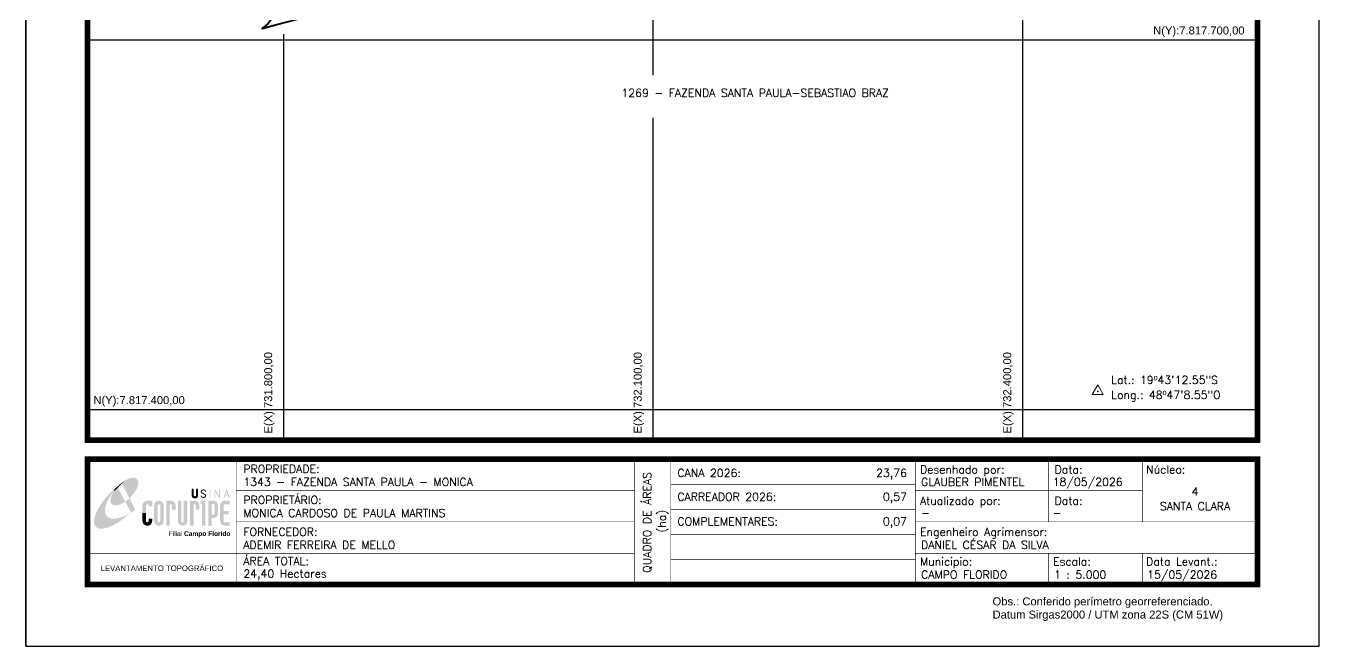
# Model space of a CAD drawing. Header units: millimetres. Extents: x 731591 to 732641, y 7817208 to 7818693.
# Drawn here: x 731591 to 732641, y 7817208 to 7817711 of the extents above; entities that cross this region are included whole.
import ezdxf
from ezdxf.enums import TextEntityAlignment as Align

# ---------------------------------------------------------------- set-up
doc = ezdxf.new("R2010")
doc.units = ezdxf.units.MM
doc.linetypes.add('CONTINUO', pattern=[0])
doc.linetypes.add('LIN0', pattern=[0])
doc.layers.add('0114001343', color=1, linetype='Continuous', lineweight=40)
doc.layers.add('TEXTO', color=7, linetype='Continuous', lineweight=9)
doc.layers.add('MALHA', color=8, linetype='Continuous')
doc.layers.add('MARGEM', color=5, linetype='Continuous')
doc.styles.add('ARIAL', font='arial.ttf')
doc.styles.add('marcelo', font='arial.ttf')
doc.styles.add('SIMPLEX', font='simplex', dxfattribs={"height": 0.2})
doc.styles.get("Standard").update_dxf_attribs({"font": 'arial.ttf'})

# ---------------------------------------------------------------- blocks, each defined once
blk = doc.blocks.new('A$C78F83FB3')
at = {"layer": 'MARGEM'}
h = blk.add_hatch(color=20, dxfattribs=at)
edge = h.paths.add_edge_path()
edge.add_ellipse((19.49, 23.77), major_axis=(-6.68, -6.67), ratio=0.469426, start_angle=292.73277, end_angle=601.25787)
edge.add_ellipse((22.83, 22.05), major_axis=(12.64, 11.29), ratio=0.457614, start_angle=79.90686, end_angle=107.91393)
edge = h.paths.add_edge_path()
edge.add_ellipse((18.28, 18.7), major_axis=(13.95, 13.59), ratio=0.386848, start_angle=63.96117, end_angle=264.59932)
edge.add_ellipse((22.83, 22.05), major_axis=(12.64, 11.29), ratio=0.457614, start_angle=107.91393, end_angle=245.11815, ccw=False)
edge.add_ellipse((19.49, 23.77), major_axis=(-6.68, -6.67), ratio=0.469426, start_angle=241.25787, end_angle=292.73277, ccw=False)
for color, points in [(20, [(15.46, 26.12), (14.17, 24.81), (14.06, 24.24), (14.39, 23.97), (14.67, 24.54), (19.47, 29.32), (18.48, 28.66), (17.31, 27.78)]), (7, [(58.42, 24.9), (57.9, 24.9), (57.9, 21.73, -0.414214), (57.15, 20.98), (56.84, 20.98, -0.414214), (56.09, 21.73), (56.09, 24.9), (55.57, 24.9), (55.57, 21.73, 0.414214), (56.84, 20.46), (57.15, 20.46, 0.414214), (58.42, 21.73)]), (7, [(61.7, 24.9), (61.23, 24.9, 0.396318), (60.04, 23.78), (60.04, 23.72, 0.151912), (60.39, 22.97), (60.46, 22.92), (62.18, 22), (62.85, 21.83, 0.12407), (62.51, 22.42), (60.75, 23.36, -0.13192), (60.56, 23.77, -0.385578), (61.23, 24.37), (61.7, 24.37, -0.414214), (62.37, 23.7), (62.89, 23.7, 0.414214)]), (7, [(62.37, 23.7), (62.89, 23.7, 0.414214), (61.7, 24.9), (61.23, 24.9, 0.396318), (60.04, 23.78), (60.04, 23.72, 0.151912), (60.39, 22.97), (60.46, 22.92), (62.18, 22), (62.18, 22, -0.131921), (62.37, 21.59, -0.385578), (61.7, 20.98), (61.23, 20.98, -0.414214), (60.56, 21.65), (60.04, 21.65, 0.414214), (61.23, 20.46), (61.7, 20.46, 0.402546), (62.89, 21.61, 0.165292), (62.51, 22.42), (60.75, 23.36, -0.13192), (60.56, 23.77, -0.385578), (61.23, 24.37), (61.7, 24.37, -0.414214)]), (7, [(30.97, 12.46), (29.13, 12.46), (29.13, 8.21, 1), (34.29, 8.21), (34.29, 9.41), (32.45, 9.41), (32.45, 8.21, -1), (30.97, 8.21)])]:
    blk.add_hatch(color=color, dxfattribs=at).paths.add_polyline_path(points)
h = blk.add_hatch(color=7, dxfattribs=at)
h.paths.add_polyline_path([(65.24, 24.9), (64.72, 24.9), (64.72, 20.46), (65.24, 20.46)])
h.paths.add_polyline_path([(67.38, 20.46), (67.9, 20.46), (67.9, 23.74), (69.74, 20.46), (70.23, 20.46), (70.23, 24.9), (69.71, 24.9), (69.71, 21.58), (67.85, 24.9), (67.38, 24.9)])
h.paths.add_polyline_path([(72.17, 20.46), (72.72, 20.46), (73.14, 21.73), (74.49, 21.73), (74.9, 20.46), (75.45, 20.46), (74, 24.9), (73.62, 24.9)])
h.paths.add_polyline_path([(73.81, 23.8), (74.32, 22.25), (73.31, 22.25)], flags=16)
h = blk.add_hatch(color=7, dxfattribs=at)
h.paths.add_polyline_path([(31.71, 18.93, 0.414214), (29.13, 16.35), (29.13, 12.46), (30.97, 12.46), (30.97, 16.35, -0.414214), (31.71, 17.09), (32.45, 17.09), (32.45, 16.02), (34.29, 16.02), (34.29, 18.93)])
h.paths.add_polyline_path([(44.15, 17.09, -0.414214), (44.89, 16.35), (44.89, 14.1), (46.72, 14.1), (46.72, 16.17, 0.433937), (44.15, 18.93), (41.77, 18.93), (41.77, 12.46), (43.61, 12.46), (43.61, 17.09)])
h.paths.add_polyline_path([(43.61, 12.46), (41.77, 12.46), (41.77, 5.62), (43.61, 5.62)])
h.paths.add_polyline_path([(47.92, 12.46), (49.75, 12.46), (49.75, 18.93), (47.92, 18.93)])
h.paths.add_polyline_path([(52.91, 18.93), (51.08, 18.93), (51.08, 12.46), (52.91, 12.46)])
h.paths.add_polyline_path([(51.08, 8.12, -1), (49.75, 8.12), (49.75, 12.46), (47.92, 12.46), (47.92, 8.12, 1), (52.91, 8.12), (52.91, 12.46), (51.08, 12.46)])
h.paths.add_polyline_path([(54.41, 12.46), (56.25, 12.46), (56.25, 17.09), (56.79, 17.09, -0.414214), (57.53, 16.35), (57.53, 14.1), (59.36, 14.1), (59.36, 16.17, 0.433937), (56.79, 18.93), (54.41, 18.93)])
h.paths.add_polyline_path([(56.25, 12.46), (54.41, 12.46), (54.41, 5.62), (56.25, 5.62)])
h.paths.add_polyline_path([(60.73, 12.46), (62.58, 12.46), (62.58, 18.93), (60.02, 18.93), (60.02, 17.08), (60.73, 17.08)])
h.paths.add_polyline_path([(62.58, 12.46), (60.73, 12.46), (60.73, 5.62), (62.58, 5.62)])
h.paths.add_polyline_path([(64.06, 12.46), (65.82, 12.46), (65.82, 17.17), (66.66, 17.17, -0.450417), (67.48, 16.25), (67.48, 12.46), (69.24, 12.46, 0.002307), (69.24, 12.48, 0.005282), (69.23, 12.54, -0.000938), (69.23, 12.53), (69.23, 16.17, 0.433937), (66.66, 18.93), (64.06, 18.93)])
h.paths.add_polyline_path([(64.06, 5.62), (65.82, 5.62), (65.82, 9.77), (66.66, 9.77, 0.426056), (69.24, 12.46), (67.48, 12.46), (67.48, 12.45, -0.450417), (66.66, 11.53), (65.82, 11.53), (65.82, 12.46), (64.06, 12.46)])
h.paths.add_polyline_path([(70.37, 12.46), (74.87, 12.46), (74.87, 13.44), (72.21, 13.44), (72.21, 16.35, -0.414214), (72.95, 17.09), (75.38, 17.09), (75.38, 18.93), (72.95, 18.93, 0.414214), (70.37, 16.35)])
h.paths.add_polyline_path([(72.21, 11.62), (74.87, 11.62), (74.87, 12.46), (70.37, 12.46), (70.37, 8.21, 0.414214), (72.95, 5.62), (75.38, 5.62), (75.38, 7.47), (72.95, 7.47, -0.414214), (72.21, 8.21)])
h = blk.add_hatch(color=7, dxfattribs=at)
h.paths.add_polyline_path([(35.29, 16.35), (35.29, 8.21, 1), (40.46, 8.21, 0.016978), (40.45, 8.38), (40.45, 16.17, 0.433937), (37.88, 18.93), (37.87, 18.93, 0.41391)])
h.paths.add_polyline_path([(38.62, 16.35), (38.62, 8.21, -1), (37.13, 8.21), (37.13, 16.35, -1)], flags=16)
at = {"layer": 'MARGEM', "color": 7}
blk.add_lwpolyline([(58.42, 24.9), (57.9, 24.9), (57.9, 21.73, -0.414214), (57.15, 20.98), (56.84, 20.98, -0.414214), (56.09, 21.73), (56.09, 24.9), (55.57, 24.9), (55.57, 21.73, 0.414214), (56.84, 20.46), (57.15, 20.46, 0.414214), (58.42, 21.73), (58.42, 24.9)], format="xyb", close=True, dxfattribs=at)
at = {"layer": 'MARGEM', "color": 252, "insert": (43.05, 2.72), "char_height": 2.5, "attachment_point": 1, "style": 'ARIAL'}
blk.add_mtext_dynamic_manual_height_columns('Filial {\\fArial|b1|i0|c0|p34;Campo Florido}', width=33.0271, gutter_width=2.46, heights=[2.95], dxfattribs=at)

msp = doc.modelspace()

# ---------------------------------------------------------------- linework, layer by layer
at = {"layer": '0114001343', "linetype": 'CONTINUO', "flags": 128}
msp.add_lwpolyline([(732432.2, 7818291.4), (732414.4, 7818286.7), (732405.2, 7818285.3), (732392.4, 7818280.4), (732375.3, 7818273.7), (732356.2, 7818266.7), (732325.5, 7818253.8), (732294.3, 7818240.8), (732267.8, 7818229.7), (732236.9, 7818216.4), (732207.7, 7818204.4), (732189.8, 7818196.8), (732144.3, 7818178.2), (732131.8, 7818172.7), (732104.9, 7818161.1), (732094.3, 7818156.2), (732077.4, 7818149), (732050.3, 7818137.5), (732018.3, 7818124.7), (732003.8, 7818118.3), (731978, 7818107.5), (731955.7, 7818098.2), (731933.5, 7818089), (731910.6, 7818079.1), (731890.7, 7818071), (731870.6, 7818062.8), (731844.6, 7818051.7), (731804.3, 7818032.1), (731788.9, 7818025.1), (731783.1, 7818022.8), (731777.2, 7818020.4), (731771.4, 7818017.8), (731765.5, 7818015), (731759.4, 7818012.3), (731753.3, 7818010), (731747.5, 7818007.6), (731742, 7818005.4), (731736.9, 7818003.4), (731732.3, 7818001.2), (731728.4, 7817999.2), (731724, 7817996.5), (731719, 7817993), (731715, 7817990.6), (731712.1, 7817982.6), (731714.1, 7817977.3), (731715.7, 7817972.8), (731717.9, 7817968), (731723, 7817958.7), (731728.3, 7817950.7), (731733.6, 7817944.4), (731737, 7817938.8), (731738, 7817935.7), (731738.7, 7817932), (731739.1, 7817926.8), (731739.5, 7817919.9), (731740.3, 7817912.3), (731741.4, 7817904.5), (731742.6, 7817896.6), (731745.6, 7817881.4), (731749.5, 7817866.7), (731751.6, 7817859.4), (731755.7, 7817846), (731760.5, 7817832.4), (731765, 7817822), (731766.9, 7817818), (731769.8, 7817810.5), (731772.5, 7817804.9), (731774.8, 7817800.4), (731777, 7817796.5), (731780.8, 7817789.1), (731782.9, 7817785.3), (731784.7, 7817780.9), (731785.9, 7817776.3), (731786.8, 7817770.7), (731787.8, 7817764.1), (731788.7, 7817757.1), (731789.4, 7817749.6), (731790.2, 7817742.4), (731791, 7817735.8), (731791.6, 7817729.9), (731791.7, 7817725.1), (731791.4, 7817721.4), (731790.5, 7817717.9), (731789.2, 7817715.2), (731787.6, 7817713.2), (731785.7, 7817711.6), (731782.8, 7817709.2), (731793.5, 7817712), (731811.4, 7817716.6), (731828.8, 7817720.4), (731858, 7817727.4), (731892.4, 7817737.5), (731911.3, 7817742.7), (731948.1, 7817752.6), (731966.3, 7817757.8), (731982.4, 7817762.1), (732018.3, 7817771.7), (732069.7, 7817784.6), (732085.8, 7817789), (732103, 7817793.6), (732120, 7817798.1), (732133.3, 7817801.5), (732146.2, 7817803.9), (732157.3, 7817802.7), (732162.4, 7817796.9), (732175.6, 7817781.2), (732178.2, 7817772.8), (732181, 7817758.4), (732182.7, 7817747.7), (732185.5, 7817742), (732190.9, 7817740.7), (732200.2, 7817742.6), (732207.9, 7817744.5), (732226.6, 7817747.8), (732241.8, 7817750.2), (732255.4, 7817753.2), (732270.4, 7817758.8), (732283.7, 7817763.8), (732308.6, 7817774.2), (732335.5, 7817784.9), (732347.7, 7817789.5), (732355.4, 7817792.8), (732363.9, 7817795.5), (732372.2, 7817798.9), (732378.5, 7817813.8), (732380.9, 7817824.2), (732382, 7817828.3), (732382, 7817828.3), (732389.7, 7817860), (732394.7, 7817880.3), (732398, 7817899.9), (732400.7, 7817918.5), (732403.9, 7817938.7), (732406.5, 7817959.1), (732405.5, 7817976.1), (732401.5, 7817994.8), (732397.5, 7818015.1), (732393.7, 7818035.5), (732389.7, 7818056.5), (732383.4, 7818101.4), (732380.9, 7818124.4), (732376.2, 7818166.8), (732373.5, 7818187.5), (732370.2, 7818208.4), (732368.3, 7818227.7), (732367, 7818243.8), (732367.1, 7818250.4), (732367.6, 7818252.5), (732367.8, 7818253.8), (732368, 7818254.6), (732368.4, 7818255.8), (732369.3, 7818257.5), (732369.9, 7818258.8), (732370.5, 7818260), (732371, 7818261.2), (732371.6, 7818262.7), (732372.5, 7818264.4), (732374.1, 7818266.3), (732376.1, 7818267.3), (732377.9, 7818267.9), (732379.9, 7818268.7), (732382.2, 7818269.6), (732384.7, 7818270.8), (732388.2, 7818272.3), (732392, 7818274), (732395.5, 7818275.6), (732398.6, 7818277.7), (732401.7, 7818279.5), (732405.3, 7818281.7), (732408.9, 7818283.3), (732411, 7818283.8), (732412.5, 7818284.2), (732414, 7818284.5), (732415.1, 7818284.8), (732416, 7818284.9), (732416.6, 7818285.2), (732417.6, 7818285.5), (732418.8, 7818286), (732420.1, 7818286.5), (732421.3, 7818287), (732422.5, 7818287.4), (732423.3, 7818287.8), (732424.2, 7818288.1), (732426.6, 7818289.1), (732429.3, 7818290.2), (732431.8, 7818291.2)], close=True, dxfattribs=at)
at = {"layer": 'MALHA', "color": 8}
for points in [[(732400, 7817854.1), (732400, 7817589), (732400, 7817375)], [(732100, 7817758.2), (732100, 7817671.2)], [(731800, 7817704.4), (731800, 7817589), (731800, 7817375)], [(731640.9, 7817700), (732590.9, 7817700)], [(732100, 7817636.6), (732100, 7817589), (732100, 7817375)], [(731640.9, 7817400), (732590.9, 7817400)]]:
    msp.add_lwpolyline(points, dxfattribs=at)
at = {"layer": 'MARGEM', "color": 174, "linetype": 'LIN0'}
msp.add_line((731590.9, 7817207.8), (731590.9, 7818692.8), dxfattribs=at)
at = {"layer": 'MARGEM', "color": 174, "linetype": 'LIN0', "flags": 128}
msp.add_lwpolyline([(732640.9, 7817207.8), (732640.9, 7818692.8), (731590.9, 7818692.8), (731590.9, 7817207.8)], close=True, dxfattribs=at)
at = {"layer": 'MARGEM', "color": 174, "linetype": 'LIN0', "const_width": 4.54, "flags": 128}
for points in [[(732590.9, 7817375), (732590.9, 7818642.8), (731640.9, 7818642.8), (731640.9, 7817375)], [(731640.9, 7817359.5), (732590.9, 7817359.5), (732590.9, 7817257.8), (731640.9, 7817257.8)]]:
    msp.add_lwpolyline(points, close=True, dxfattribs=at)
at = {"layer": 'MARGEM', "color": 174, "linetype": 'LIN0', "flags": 128}
for points, const_width in [([(731761.6, 7817359.5), (731761.6, 7817257.8)], 0.505), ([(731761.6, 7817359.5), (731761.6, 7817258.8)], 0.5), ([(732084.9, 7817359.5), (732084.9, 7817259.1)], 0.505), ([(732114.5, 7817359.5), (732114.5, 7817259.1)], 0.505), ([(732312.9, 7817359.5), (732312.9, 7817259.1)], 0.505), ([(732421.3, 7817308.7), (732421.3, 7817359.5)], 0.505), ([(732497.2, 7817308.7), (732497.2, 7817359.5)], 0.505), ([(731761.6, 7817334.1), (732084.9, 7817334.1)], 0.505), ([(732114.5, 7817339.2), (732312.9, 7817339.2)], 0.505), ([(732312.9, 7817334.1), (732497.2, 7817334.1)], 0.505), ([(732114.5, 7817318.8), (732312.9, 7817318.8)], 0.505), ([(731761.6, 7817308.7), (732084.9, 7817308.7)], 0.505), ([(732312.9, 7817308.7), (732590.9, 7817308.7)], 0.505), ([(732114.5, 7817298.5), (732312.9, 7817298.5)], 0.505), ([(731640.9, 7817283.2), (732084.9, 7817283.2)], 0.505), ([(732312.9, 7817283.2), (732590.9, 7817283.2)], 0.505), ([(732421.3, 7817283.2), (732421.3, 7817258.1)], 0.505), ([(732497.2, 7817283.2), (732497.2, 7817258.1)], 0.505), ([(732114.5, 7817278.2), (732312.9, 7817278.2)], 0.505)]:
    msp.add_lwpolyline(points, dxfattribs=dict(at, const_width=const_width))
at = {"layer": 'TEXTO', "color": 7, "lineweight": 9, "flags": 128}
msp.add_lwpolyline([(732456.6, 7817412), (732465.6, 7817412), (732461.1, 7817419.8)], close=True, dxfattribs=at)
at = {"layer": 'TEXTO', "color": 7, "lineweight": 9, "const_width": 0.706, "flags": 128}
msp.add_lwpolyline([(732460.8, 7817414.6, -1), (732461.5, 7817414.6, -1)], format="xyb", close=True, dxfattribs=at)

# ---------------------------------------------------------------- block references
at = {"layer": 'MARGEM', "linetype": 'ByBlock', "xscale": 1.529002714846904, "yscale": 1.529002714846904, "zscale": 1.529002714846904}
msp.add_blockref('A$C78F83FB3', (731641, 7817296.9), dxfattribs=at)

# ---------------------------------------------------------------- texts
at = {"layer": 'MALHA'}
for s, p in [('N(Y):7.817.700,00', (732506.1, 7817702.3)), ('N(Y):7.817.400,00', (731645.7, 7817402.3))]:
    msp.add_text(s, height=6.5, dxfattribs=at).set_placement(p, align=Align.BOTTOM_LEFT)
for s, p in [('E(X):731.800,00', (731792.8, 7817380.4)), ('E(X):732.100,00', (732092.8, 7817380.4)), ('E(X):732.400,00', (732392.8, 7817380.4))]:
    msp.add_text(s, height=6.5, rotation=90, dxfattribs=at).set_placement(p, align=Align.BOTTOM_LEFT)
at = {"layer": 'MARGEM', "color": 7, "linetype": 'Continuous', "lineweight": 9}
for s, style, p in [('PROPRIEDADE:', 'SIMPLEX', (731767.4, 7817354.9)), ('Desenhado por:', 'SIMPLEX', (732316.8, 7817354.4)), ('Data:', 'SIMPLEX', (732426.1, 7817354.4)), ('Núcleo:', 'SIMPLEX', (732500.4, 7817354.4)), ('PROPRIETÁRIO:', 'SIMPLEX', (731767.4, 7817329.7)), ('Atualizado por:', 'SIMPLEX', (732316.8, 7817329.1)), ('Data:', 'SIMPLEX', (732426.1, 7817329.1)), ('FORNECEDOR:', 'SIMPLEX', (731767.4, 7817303.8)), ('Engenheiro Agrimensor:', 'SIMPLEX', (732316.8, 7817303.8)), ('ÁREA TOTAL:', 'SIMPLEX', (731767.4, 7817280.1)), ('Municipio:', 'SIMPLEX', (732316.8, 7817279.7)), ('Escala:', 'SIMPLEX', (732424.8, 7817279.7)), ('Data Levant.:', 'SIMPLEX', (732500.4, 7817279.7)), ('Obs.: Conferido perímetro georreferenciado.', 'marcelo', (732375.7, 7817247.4)), ('Datum Sirgas2000 / UTM zona 22S (CM 51W)', 'marcelo', (732375.7, 7817236.7))]:
    msp.add_text(s, height=6.5, dxfattribs=dict(at, style=style)).set_placement(p, align=Align.TOP_LEFT)
at = {"layer": 'MARGEM', "color": 7, "linetype": 'Continuous', "style": 'SIMPLEX'}
for s, p in [('QUADRO DE ÁREAS', (732095.2, 7817308.2)), ('(ha)', (732107.1, 7817309.2))]:
    msp.add_text(s, height=6.5, rotation=90, dxfattribs=at).set_placement(p, align=Align.MIDDLE_CENTER)
for s, p in [('CANA 2026:', (732119.8, 7817351.6)), ('18/05/2026', (732424.5, 7817344.3)), ('1343 - FAZENDA SANTA PAULA - MONICA', (731767.4, 7817344.3)), ('GLAUBER PIMENTEL', (732317.7, 7817344.3)), ('CARREADOR 2026:', (732119.8, 7817332.3)), ('MONICA CARDOSO DE PAULA MARTINS', (731767.4, 7817319.1)), ('-', (732317.7, 7817319.1)), ('-', (732424.5, 7817319.1)), ('COMPLEMENTARES:', (732119.8, 7817312.3)), ('ADEMIR FERREIRA DE MELLO', (731767.4, 7817293.2)), ('DANIEL CÉSAR DA SILVA', (732317.7, 7817293.2)), ('24,40 Hectares', (731767.4, 7817269.9)), ('CAMPO FLORIDO', (732317.7, 7817269.1)), ('1 : 5.000', (732425.7, 7817269.1)), ('15/05/2026', (732501.2, 7817269.1))]:
    msp.add_text(s, height=6.5, dxfattribs=at).set_placement(p, align=Align.TOP_LEFT)
for s, p in [('23,76', (732306.2, 7817351.6)), ('0,57', (732306.2, 7817332.3)), ('0,07', (732306.2, 7817312.3))]:
    msp.add_text(s, height=6.5, dxfattribs=at).set_placement(p, align=Align.TOP_RIGHT)
for s, p in [('4', (732540.1, 7817333.4)), ('SANTA CLARA', (732540.1, 7817321.4))]:
    msp.add_text(s, height=6.5, dxfattribs=at).set_placement(p, align=Align.MIDDLE_CENTER)
at = {"layer": 'MARGEM', "color": 7, "linetype": 'ByBlock'}
msp.add_text('LEVANTAMENTO TOPOGRÁFICO', height=4.5, dxfattribs=at).set_placement((731701.3, 7817271), align=Align.MIDDLE_CENTER)
at = {"layer": 'TEXTO', "linetype": 'ByBlock', "style": 'SIMPLEX'}
for s, p in [('Lat.: 19º43\'12.55"S', (732472, 7817420.6, 328.4)), ('Long.: 48º47\'8.55"O', (732472, 7817408.5, 328.4))]:
    msp.add_text(s, height=6.5, dxfattribs=at).set_placement(p)
at = {"layer": 'TEXTO', "insert": (732183, 7817656.8), "char_height": 6.5, "width": 416.39, "attachment_point": 5, "style": 'SIMPLEX'}
msp.add_mtext('1269 - FAZENDA SANTA PAULA-SEBASTIAO BRAZ', dxfattribs=at)

doc.saveas('drawing.dxf')
